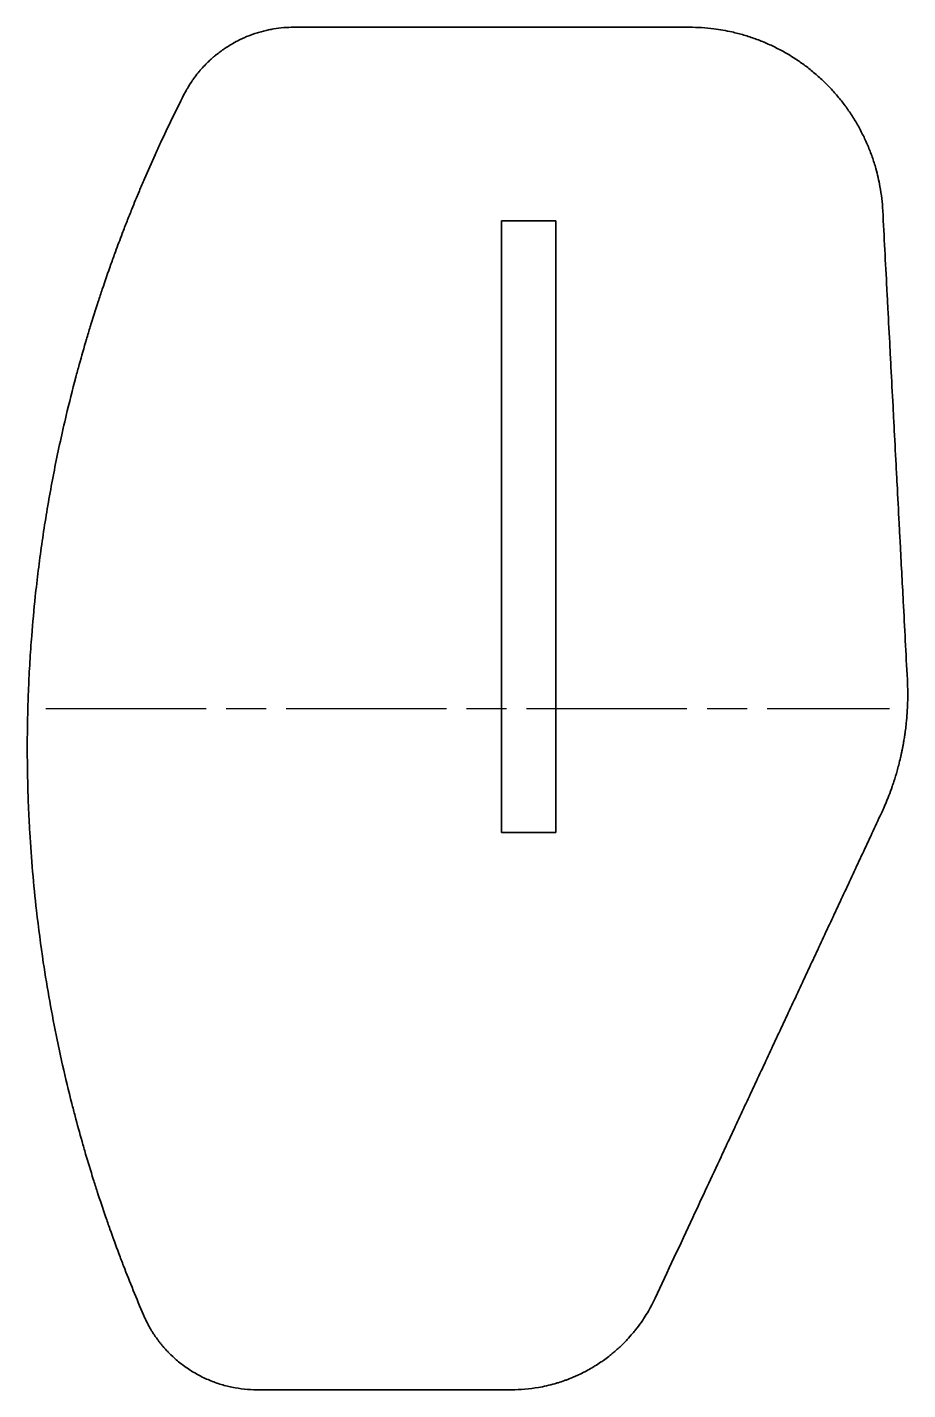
# Model space of a CAD drawing. Header units: inches. Extents: x 0 to 50.1, y 0 to 77.5.
import ezdxf

# ---------------------------------------------------------------- set-up
doc = ezdxf.new("R2010")
doc.units = ezdxf.units.IN
doc.header["$MEASUREMENT"] = 0
doc.linetypes.add('Chain', pattern=[13.68, 9.12, -1.14, 2.28, -1.14])
doc.layers.add('Bend Centerline (ANSI)', color=7, linetype='Chain', lineweight=25)
doc.layers.add('Visible (ANSI)', color=7, linetype='Continuous', lineweight=35)

# ---------------------------------------------------------------- blocks, each defined once
blk = doc.blocks.new('P-BTC-V005-PTCBF002_Chapas de los Pad de Apoyo_P-BTC-V005-PTCBF002 (desplegada')
at = {"layer": 'Bend Centerline (ANSI)'}
blk.add_line((-23.997, 0), (24.003, 0), dxfattribs=at)
at = {"layer": 'Visible (ANSI)'}
for p, q in [((12.62, 38.766), (-9.879, 38.766)), ((1.925, -7.05), (1.925, 27.75)), ((1.925, 27.75), (5.025, 27.75)), ((5.025, 27.75), (5.025, -7.05)), ((5.025, -7.05), (1.925, -7.05)), ((-11.983, -38.766), (2.5, -38.766))]:
    blk.add_line(p, q, dxfattribs=at)
for points, knots in [([(23.62, 28.327), (23.596, 28.791), (23.502, 29.598), (23.295, 30.501), (23.097, 31.167), (22.944, 31.605), (22.726, 32.142), (22.532, 32.566), (22.264, 33.081), (22.031, 33.483), (21.717, 33.97), (21.447, 34.347), (21.088, 34.802), (20.783, 35.153), (20.381, 35.573), (20.043, 35.895), (19.603, 36.275), (19.237, 36.562), (18.763, 36.899), (18.372, 37.15), (17.868, 37.44), (17.454, 37.653), (16.925, 37.894), (16.49, 38.068), (15.94, 38.258), (15.493, 38.389), (14.815, 38.553), (13.899, 38.714), (13.086, 38.766), (12.62, 38.766)], [0, 0, 0, 0, 0.126937, 0.22214, 0.253875, 0.317343, 0.349078, 0.412546, 0.444281, 0.507749, 0.539483, 0.602952, 0.634686, 0.698155, 0.729889, 0.793358, 0.825092, 0.888561, 0.920295, 0.983764, 1.015498, 1.078967, 1.110701, 1.17417, 1.205904, 1.269373, 1.301107, 1.39631, 1.523247, 1.523247, 1.523247, 1.523247]), ([(-9.879, 38.766), (-10.073, 38.766), (-10.46, 38.75), (-10.941, 38.69), (-11.416, 38.6), (-11.791, 38.505), (-12.253, 38.357), (-12.616, 38.215), (-13.011, 38.031), (-13.268, 37.895), (-13.518, 37.749), (-13.682, 37.646), (-13.863, 37.525), (-13.982, 37.441), (-14.099, 37.355), (-14.176, 37.296), (-14.261, 37.229), (-14.318, 37.183), (-14.374, 37.137), (-14.411, 37.105), (-14.466, 37.058), (-14.523, 37.009), (-14.629, 36.914), (-14.747, 36.803), (-14.93, 36.622), (-15.096, 36.444), (-15.306, 36.199), (-15.476, 35.984), (-15.666, 35.72), (-15.791, 35.53), (-15.903, 35.346), (-15.964, 35.242), (-16.024, 35.134), (-16.074, 35.043), (-16.113, 34.969), (-16.132, 34.931)], [0, 0, 0, 0, 0.087924, 0.175848, 0.219809, 0.307733, 0.351695, 0.439619, 0.483581, 0.549524, 0.571505, 0.615467, 0.637448, 0.670419, 0.681409, 0.70339, 0.714381, 0.730867, 0.736362, 0.747352, 0.752847, 0.769333, 0.780324, 0.813295, 0.835276, 0.879238, 0.901219, 0.945181, 0.967162, 1.000133, 1.011124, 1.027609, 1.033105, 1.044095, 1.055086, 1.055086, 1.055086, 1.055086]), ([(-16.132, 34.931), (-16.366, 34.471), (-16.821, 33.555), (-17.361, 32.416), (-17.881, 31.278), (-18.282, 30.367), (-18.718, 29.339), (-19.001, 28.651), (-19.278, 27.96), (-19.46, 27.497), (-19.728, 26.801), (-19.991, 26.099), (-20.372, 25.043), (-20.698, 24.1), (-21.09, 22.917), (-21.39, 21.965), (-21.749, 20.771), (-22.023, 19.812), (-22.415, 18.368), (-22.78, 16.916), (-23.278, 14.729), (-23.667, 12.775), (-24.085, 10.321), (-24.367, 8.35), (-24.622, 6.124), (-24.759, 4.636), (-24.869, 3.146), (-24.928, 2.151), (-24.986, 0.907), (-25.018, -0.091), (-25.041, -1.336), (-25.046, -2.332), (-25.034, -3.825), (-24.994, -5.317), (-24.858, -8.045), (-24.603, -11.013), (-24.084, -14.947), (-23.561, -17.877), (-22.984, -20.546), (-22.637, -21.995), (-22.262, -23.438), (-22, -24.397), (-21.655, -25.592), (-21.366, -26.545), (-20.988, -27.732), (-20.672, -28.678), (-20.261, -29.856), (-19.921, -30.789), (-19.48, -31.95), (-19.022, -33.109), (-18.633, -34.041), (-18.433, -34.509)], [0, 0, 0, 0, 0.151732, 0.303465, 0.379331, 0.531064, 0.60693, 0.720729, 0.758662, 0.834529, 0.872462, 0.986261, 1.062127, 1.21386, 1.289726, 1.441458, 1.517325, 1.669057, 1.744923, 1.972522, 2.124254, 2.427719, 2.579452, 2.882917, 3.034649, 3.262248, 3.338114, 3.489846, 3.565713, 3.717445, 3.793311, 3.945044, 4.02091, 4.248509, 4.400241, 4.855439, 5.158903, 5.614101, 5.765833, 5.993432, 6.069298, 6.221031, 6.296897, 6.448629, 6.524496, 6.676228, 6.752094, 6.903827, 6.979693, 7.131425, 7.283158, 7.283158, 7.283158, 7.283158]), ([(25.019, 1.645), (24.941, 3.127), (24.805, 5.721), (24.65, 8.686), (24.533, 10.909), (24.455, 12.391), (24.358, 14.244), (24.281, 15.727), (24.184, 17.58), (24.106, 19.062), (24.009, 20.915), (23.931, 22.397), (23.834, 24.25), (23.737, 26.103), (23.659, 27.585), (23.62, 28.327)], [0, 0, 0, 0, 0.447825, 0.783694, 0.89565, 1.119563, 1.231519, 1.455432, 1.567388, 1.791301, 1.903257, 2.12717, 2.239126, 2.463039, 2.686951, 2.686951, 2.686951, 2.686951]), ([(23.54, -5.962), (23.59, -5.855), (23.697, -5.619), (23.846, -5.268), (24, -4.876), (24.127, -4.531), (24.285, -4.061), (24.41, -3.654), (24.535, -3.191), (24.606, -2.904), (24.659, -2.668), (24.686, -2.548), (24.718, -2.395), (24.742, -2.272), (24.772, -2.115), (24.795, -1.99), (24.827, -1.803), (24.857, -1.614), (24.898, -1.332), (24.93, -1.08), (24.971, -0.701), (25.003, -0.322), (25.034, 0.248), (25.046, 0.883), (25.032, 1.391), (25.019, 1.645)], [0, 0, 0, 0, 0.0718425, 0.143685, 0.1796063, 0.2514488, 0.2873701, 0.3592126, 0.3951338, 0.4400354, 0.4490157, 0.4669763, 0.4759567, 0.4939173, 0.5028976, 0.5208582, 0.5298385, 0.5567795, 0.5747401, 0.6106614, 0.628622, 0.6825039, 0.7184252, 0.7902677, 0.8621102, 0.8621102, 0.8621102, 0.8621102]), ([(10.671, -33.561), (11.386, -32.027), (12.637, -29.344), (14.067, -26.277), (15.139, -23.978), (15.854, -22.444), (16.748, -20.528), (17.463, -18.994), (18.357, -17.078), (19.072, -15.545), (19.965, -13.628), (20.68, -12.095), (21.574, -10.179), (22.468, -8.262), (23.183, -6.729), (23.54, -5.962)], [0, 0, 0, 0, 0.509895, 0.892316, 1.01979, 1.274737, 1.402211, 1.657159, 1.784632, 2.03958, 2.167053, 2.422001, 2.549475, 2.804422, 3.05937, 3.05937, 3.05937, 3.05937]), ([(2.5, -38.766), (3.014, -38.766), (3.846, -38.694), (4.721, -38.495), (5.212, -38.35), (5.456, -38.269), (5.757, -38.158), (5.996, -38.062), (6.29, -37.932), (6.521, -37.821), (6.806, -37.673), (7.029, -37.547), (7.303, -37.382), (7.518, -37.242), (7.781, -37.059), (7.986, -36.906), (8.199, -36.737), (8.322, -36.634), (8.42, -36.55), (8.468, -36.508), (8.54, -36.444), (8.611, -36.379), (8.745, -36.254), (8.895, -36.106), (9.129, -35.863), (9.343, -35.624), (9.614, -35.292), (9.833, -35.001), (10.077, -34.64), (10.238, -34.381), (10.381, -34.129), (10.459, -33.987), (10.535, -33.84), (10.597, -33.715), (10.646, -33.613), (10.671, -33.561)], [0, 0, 0, 0, 0.245962, 0.399688, 0.430433, 0.491924, 0.522669, 0.584159, 0.614905, 0.676395, 0.70714, 0.768631, 0.799376, 0.860867, 0.891612, 0.953102, 0.983848, 1.022279, 1.029965, 1.045338, 1.053024, 1.076083, 1.091456, 1.137574, 1.168319, 1.229809, 1.260555, 1.322045, 1.35279, 1.398908, 1.414281, 1.43734, 1.445026, 1.460399, 1.475771, 1.475771, 1.475771, 1.475771]), ([(-18.433, -34.509), (-18.408, -34.569), (-18.35, -34.698), (-18.26, -34.885), (-18.155, -35.087), (-18.059, -35.261), (-17.942, -35.454), (-17.867, -35.572), (-17.803, -35.668), (-17.77, -35.716), (-17.719, -35.79), (-17.667, -35.863), (-17.588, -35.971), (-17.515, -36.065), (-17.422, -36.182), (-17.346, -36.273), (-17.23, -36.409), (-17.11, -36.541), (-16.882, -36.777), (-16.62, -37.021), (-16.206, -37.361), (-15.816, -37.635), (-15.304, -37.938), (-14.876, -38.149), (-14.321, -38.372), (-13.866, -38.516), (-13.286, -38.651), (-12.698, -38.741), (-12.222, -38.766), (-11.983, -38.766)], [0, 0, 0, 0, 0.0306259, 0.0612518, 0.0765647, 0.1071906, 0.1225035, 0.1416447, 0.145473, 0.1531294, 0.1569577, 0.1684424, 0.1760988, 0.1914118, 0.1990683, 0.2143812, 0.2220377, 0.2450071, 0.26032, 0.3062589, 0.3368848, 0.3981365, 0.4287624, 0.4900142, 0.5206401, 0.5818918, 0.6125177, 0.6737695, 0.7350213, 0.7350213, 0.7350213, 0.7350213])]:
    blk.add_open_spline(points, degree=3, knots=knots, dxfattribs=at)

msp = doc.modelspace()

# ---------------------------------------------------------------- block references
msp.add_blockref('P-BTC-V005-PTCBF002_Chapas de los Pad de Apoyo_P-BTC-V005-PTCBF002 (desplegada', (25.043, 38.766))

doc.saveas('drawing.dxf')
